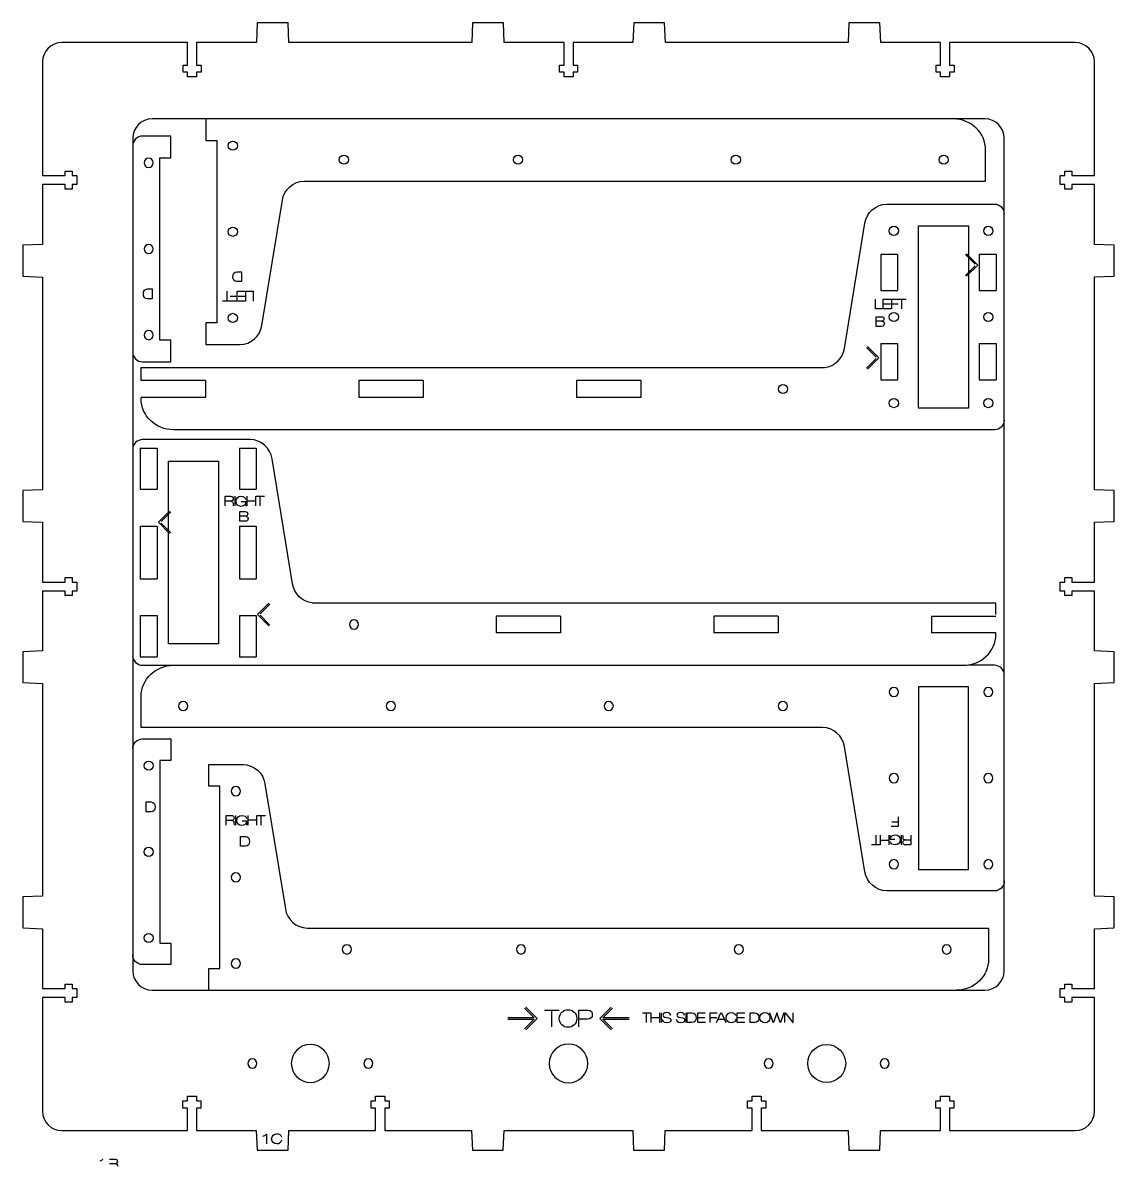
# Model space of a CAD drawing. Header units: millimetres. Extents: x -1145 to -73, y -501 to -113.
# Drawn here: x -1145 to -806.5, y -489.2 to -134.6 of the extents above; entities that cross this region are included whole.
import ezdxf

# ---------------------------------------------------------------- set-up
doc = ezdxf.new("R2010")
doc.units = ezdxf.units.MM
doc.layers.add('CUTS', color=1, linetype='Continuous', true_color=0xff0000)
doc.layers.add('TEXT', color=5, linetype='Continuous', true_color=0x0000ff)

msp = doc.modelspace()

# ---------------------------------------------------------------- linework, layer by layer
at = {"layer": 'CUTS', "color": 1, "lineweight": 25, "true_color": 0xff0000}
for p, q in [((-878.9, -206.31), (-873.7, -206.31)), ((-878.9, -206.31), (-878.9, -217.53)), ((-873.7, -206.31), (-873.7, -217.53)), ((-848.35, -206.31), (-843.15, -206.31)), ((-848.35, -206.31), (-848.35, -217.53)), ((-843.15, -206.31), (-843.15, -217.53)), ((-878.9, -217.53), (-873.7, -217.53)), ((-848.35, -217.53), (-843.15, -217.53)), ((-878.9, -234.03), (-873.7, -234.03)), ((-878.9, -234.03), (-878.9, -245.26)), ((-873.7, -234.03), (-873.7, -245.26)), ((-848.35, -234.03), (-843.15, -234.03)), ((-848.35, -234.03), (-848.35, -245.26)), ((-843.15, -234.03), (-843.15, -245.26)), ((-1108.32, -241.51), (-896.32, -241.46)), ((-1108.32, -245.54), (-1108.32, -241.51)), ((-1088.36, -245.54), (-1108.32, -245.54)), ((-1088.36, -245.54), (-1088.36, -250.74)), ((-1040.82, -245.54), (-1040.82, -250.74)), ((-1020.82, -245.54), (-1040.82, -245.54)), ((-1020.82, -245.54), (-1020.82, -250.74)), ((-973.31, -245.54), (-973.31, -250.74)), ((-953.31, -245.54), (-973.31, -245.54)), ((-953.31, -245.54), (-953.31, -250.74)), ((-878.9, -245.26), (-873.7, -245.26)), ((-848.35, -245.26), (-843.15, -245.26)), ((-1108.36, -251.14), (-1108.32, -250.74)), ((-1088.36, -250.74), (-1108.32, -250.74)), ((-1020.82, -250.74), (-1040.82, -250.74)), ((-953.31, -250.74), (-973.31, -250.74)), ((-1108.62, -266.46), (-1103.42, -266.46)), ((-1108.62, -266.46), (-1108.62, -279.25)), ((-1103.42, -266.46), (-1103.42, -279.25)), ((-1077.87, -266.46), (-1072.67, -266.46)), ((-1077.87, -266.46), (-1077.87, -279.25)), ((-1072.67, -266.46), (-1072.67, -279.25)), ((-1108.62, -279.25), (-1103.42, -279.25)), ((-1077.87, -279.25), (-1072.67, -279.25)), ((-1108.62, -290.68), (-1103.42, -290.68)), ((-1108.62, -290.68), (-1108.62, -306.98)), ((-1103.42, -290.68), (-1103.42, -306.98)), ((-1077.87, -290.68), (-1072.67, -290.68)), ((-1077.87, -290.68), (-1077.87, -306.98)), ((-1072.67, -290.68), (-1072.67, -306.98)), ((-1108.62, -306.98), (-1103.42, -306.98)), ((-1077.87, -306.98), (-1072.67, -306.98)), ((-843.25, -314.55), (-1055.25, -314.55)), ((-843.23, -318.09), (-843.25, -314.55)), ((-1108.62, -318.4), (-1103.42, -318.4)), ((-1108.62, -318.4), (-1108.62, -331.2)), ((-1103.42, -318.4), (-1103.42, -331.2)), ((-1077.87, -318.4), (-1072.67, -318.4)), ((-1077.87, -318.4), (-1077.87, -331.2)), ((-1072.67, -318.4), (-1072.67, -331.2)), ((-998.26, -318.59), (-998.26, -323.79)), ((-978.26, -318.59), (-998.26, -318.59)), ((-978.26, -318.59), (-978.26, -323.79)), ((-930.75, -318.59), (-930.75, -323.79)), ((-910.75, -318.59), (-930.75, -318.59)), ((-910.75, -318.59), (-910.75, -323.79)), ((-863.21, -318.59), (-863.21, -323.79)), ((-863.21, -318.59), (-843.23, -318.59)), ((-978.26, -323.79), (-998.26, -323.79)), ((-910.75, -323.79), (-930.75, -323.79)), ((-843.23, -323.79), (-863.21, -323.79)), ((-843.21, -324.29), (-843.21, -323.79)), ((-1108.62, -331.2), (-1103.42, -331.2)), ((-1077.87, -331.2), (-1072.67, -331.2))]:
    msp.add_line(p, q, dxfattribs=at)
for points in [[(-818.62, -140.65), (-837.86, -140.65), (-857.58, -140.65), (-857.58, -147.67), (-856.18, -147.67), (-856.18, -149.87), (-857.58, -149.87), (-857.58, -151.31), (-860.38, -151.31), (-860.38, -149.87), (-861.78, -149.87), (-861.78, -147.67), (-860.38, -147.67), (-860.38, -140.65), (-878.93, -140.65), (-879.18, -134.56), (-888.78, -134.56), (-889.03, -140.65), (-945.71, -140.65), (-945.96, -134.56), (-955.56, -134.56), (-955.81, -140.65), (-974.36, -140.65), (-974.36, -147.67), (-972.96, -147.67), (-972.96, -149.87), (-974.36, -149.87), (-974.36, -151.31), (-977.16, -151.31), (-977.16, -149.87), (-978.56, -149.87), (-978.56, -147.67), (-977.16, -147.67), (-977.16, -140.65), (-995.71, -140.65), (-995.96, -134.56), (-1005.56, -134.56), (-1005.81, -140.65), (-1062.5, -140.65), (-1062.75, -134.56), (-1072.35, -134.56), (-1072.6, -140.65), (-1091.15, -140.65), (-1091.15, -147.67), (-1089.75, -147.67), (-1089.75, -149.87), (-1091.15, -149.87), (-1091.15, -151.31), (-1093.95, -151.31), (-1093.95, -149.87), (-1095.35, -149.87), (-1095.35, -147.67), (-1093.95, -147.67), (-1093.95, -140.65), (-1110, -140.65), (-1132.95, -140.66)], [(-1138.95, -146.66), (-1138.95, -165.9), (-1138.95, -181.95), (-1131.93, -181.95), (-1131.93, -180.55), (-1129.73, -180.55), (-1129.73, -181.95), (-1128.29, -181.95), (-1128.29, -184.75), (-1129.73, -184.75), (-1129.73, -186.15), (-1131.93, -186.15), (-1131.93, -184.75), (-1138.95, -184.75), (-1138.95, -203.3), (-1145.04, -203.55), (-1145.04, -213.15), (-1138.95, -213.4), (-1138.95, -279.37), (-1145.04, -279.62), (-1145.04, -289.22), (-1138.95, -289.47), (-1138.95, -308.02), (-1131.93, -308.02), (-1131.93, -306.62), (-1129.73, -306.62), (-1129.73, -308.02), (-1128.29, -308.02), (-1128.29, -310.82), (-1129.73, -310.82), (-1129.73, -312.22), (-1131.93, -312.22), (-1131.93, -310.82), (-1138.95, -310.82), (-1138.95, -329.37), (-1145.04, -329.62), (-1145.04, -339.22), (-1138.95, -339.47), (-1138.95, -405.45), (-1145.04, -405.7), (-1145.04, -415.3), (-1138.95, -415.55), (-1138.95, -434.1), (-1131.93, -434.1), (-1131.93, -432.7), (-1129.73, -432.7), (-1129.73, -434.1), (-1128.29, -434.1), (-1128.29, -436.9), (-1129.73, -436.9), (-1129.73, -438.3), (-1131.93, -438.3), (-1131.93, -436.9), (-1138.95, -436.9), (-1138.95, -456.11), (-1138.94, -472.19)], [(-806.53, -213.15), (-806.53, -203.54), (-812.62, -203.29), (-812.62, -184.75), (-819.63, -184.75), (-819.63, -186.15), (-821.83, -186.15), (-821.83, -184.75), (-823.28, -184.75), (-823.28, -181.95), (-821.83, -181.95), (-821.83, -180.55), (-819.63, -180.55), (-819.63, -181.95), (-812.62, -181.95), (-812.62, -146.65)], [(-846.62, -164.36), (-1104.95, -164.36)], [(-1088.3, -164.36), (-1088.3, -171.06), (-1084.9, -171.06), (-1084.9, -227.66), (-1088.3, -227.66), (-1088.3, -234.36), (-1077.68, -234.36)], [(-1107.94, -239.69), (-1099.12, -239.69), (-1099.12, -232.99), (-1102.52, -232.99), (-1102.52, -176.39), (-1099.12, -176.39), (-1099.12, -169.69), (-1107.94, -169.69)], [(-1110.95, -170.36), (-1110.95, -428.61)], [(-840.62, -428.61), (-840.62, -170.36), (-840.62, -170.36)], [(-1057.78, -183.64), (-846.39, -183.64), (-846.39, -174)], [(-1070.91, -228.41), (-1064.55, -189.59)], [(-877.07, -190.78), (-847.57, -190.78), (-843.63, -190.78)], [(-890.2, -235.55), (-883.85, -196.73)], [(-851.73, -197.48), (-851.73, -254.08), (-867.18, -254.08), (-867.18, -197.48), (-851.73, -197.48), (-851.73, -197.48)], [(-812.62, -472.19), (-812.62, -452.95), (-812.62, -436.9), (-819.63, -436.9), (-819.63, -438.3), (-821.83, -438.3), (-821.83, -436.9), (-823.28, -436.9), (-823.28, -434.1), (-821.83, -434.1), (-821.83, -432.7), (-819.63, -432.7), (-819.63, -434.1), (-812.62, -434.1), (-812.62, -415.55), (-806.53, -415.3), (-806.53, -405.7), (-812.62, -405.45), (-812.62, -339.47), (-806.53, -339.22), (-806.53, -329.62), (-812.62, -329.37), (-812.62, -310.82), (-819.63, -310.82), (-819.63, -312.22), (-821.83, -312.22), (-821.83, -310.82), (-823.28, -310.82), (-823.28, -308.02), (-821.83, -308.02), (-821.83, -306.62), (-819.63, -306.62), (-819.63, -308.02), (-812.62, -308.02), (-812.62, -289.47), (-806.53, -289.22), (-806.53, -279.62), (-812.62, -279.37), (-812.62, -213.39), (-806.53, -213.15), (-806.53, -213.15)], [(-843.63, -260.78), (-1095.18, -260.78), (-1098.36, -260.78)], [(-1074.5, -263.83), (-1104, -263.83), (-1107.94, -263.83)], [(-1084.39, -270.53), (-1084.39, -327.13), (-1099.84, -327.13), (-1099.84, -270.53), (-1084.39, -270.53), (-1084.39, -270.53)], [(-1061.37, -308.6), (-1067.72, -269.78)], [(-1107.94, -333.83), (-856.39, -333.83), (-853.21, -333.83)], [(-843.62, -333.83), (-851.73, -333.83)], [(-896.96, -353.11), (-1108.35, -353.11), (-1108.35, -343.47)], [(-867.17, -340.53), (-867.17, -397.13), (-851.72, -397.13), (-851.72, -340.53), (-867.17, -340.53), (-867.17, -340.53)], [(-1107.94, -356.69), (-1099.12, -356.69), (-1099.12, -363.39), (-1102.52, -363.39), (-1102.52, -419.99), (-1099.12, -419.99), (-1099.12, -426.69), (-1107.94, -426.69)], [(-883.83, -397.88), (-890.19, -359.06)], [(-1087.37, -434.61), (-1087.37, -427.91), (-1083.97, -427.91), (-1083.97, -371.31), (-1087.37, -371.31), (-1087.37, -364.61), (-1076.75, -364.61)], [(-1069.98, -370.56), (-1063.62, -409.38)], [(-843.62, -403.83), (-877.06, -403.83)], [(-1056.85, -415.33), (-845.47, -415.33), (-845.47, -424.97)], [(-1104.95, -434.61), (-846.62, -434.61)], [(-1132.94, -478.19), (-1113.7, -478.19), (-1093.99, -478.19), (-1093.99, -471.17), (-1095.39, -471.17), (-1095.39, -468.97), (-1093.99, -468.97), (-1093.99, -467.53), (-1091.19, -467.53), (-1091.19, -468.97), (-1089.79, -468.97), (-1089.79, -471.17), (-1091.19, -471.17), (-1091.19, -478.19), (-1072.64, -478.19), (-1072.39, -484.28), (-1062.79, -484.28), (-1062.54, -478.19), (-1035.6, -478.19), (-1035.6, -471.17), (-1037, -471.17), (-1037, -468.97), (-1035.6, -468.97), (-1035.6, -467.53), (-1032.8, -467.53), (-1032.8, -468.97), (-1031.4, -468.97), (-1031.4, -471.17), (-1032.8, -471.17), (-1032.8, -478.19), (-1005.86, -478.19), (-1005.61, -484.28), (-996.01, -484.28), (-995.76, -478.19), (-955.86, -478.19), (-955.6, -484.28), (-946.01, -484.28), (-945.76, -478.19), (-918.81, -478.19), (-918.81, -471.17), (-920.21, -471.17), (-920.21, -468.97), (-918.81, -468.97), (-918.81, -467.53), (-916.01, -467.53), (-916.01, -468.97), (-914.61, -468.97), (-914.61, -471.17), (-916.01, -471.17), (-916.01, -478.19), (-889.07, -478.19), (-888.82, -484.28), (-879.22, -484.28), (-878.97, -478.19), (-860.42, -478.19), (-860.42, -471.17), (-861.81, -471.17), (-861.81, -468.97), (-860.42, -468.97), (-860.42, -467.53), (-857.61, -467.53), (-857.61, -468.97), (-856.21, -468.97), (-856.21, -471.17), (-857.61, -471.17), (-857.61, -478.19), (-818.62, -478.19)]]:
    msp.add_lwpolyline(points, dxfattribs=at)
for points in [[(-1132.95, -140.66), (-1136.25, -140.66), (-1138.95, -143.36), (-1138.95, -146.66)], [(-812.62, -146.65), (-812.62, -143.35), (-815.32, -140.65), (-818.62, -140.65)], [(-1104.95, -164.36), (-1108.25, -164.36), (-1110.95, -167.06), (-1110.95, -170.36)], [(-846.39, -174), (-846.39, -168.7), (-850.89, -164.36), (-856.39, -164.36)], [(-840.62, -170.36), (-840.62, -167.06), (-843.32, -164.36), (-846.62, -164.36)], [(-1107.94, -169.69), (-1109.59, -169.69), (-1110.94, -171.04), (-1110.94, -172.69)], [(-1081.32, -172.64), (-1081.32, -171.85), (-1080.68, -171.21), (-1079.89, -171.21)], [(-1079.89, -174.06), (-1080.68, -174.06), (-1081.32, -173.42), (-1081.32, -172.64)], [(-1079.89, -171.21), (-1079.11, -171.21), (-1078.47, -171.85), (-1078.47, -172.64)], [(-1078.47, -172.64), (-1078.47, -173.42), (-1079.11, -174.06), (-1079.89, -174.06)], [(-1106.02, -176.54), (-1106.81, -176.54), (-1107.45, -177.18), (-1107.45, -177.96)], [(-1104.6, -177.96), (-1104.6, -177.18), (-1105.24, -176.54), (-1106.02, -176.54)], [(-1046.88, -177), (-1046.88, -176.21), (-1046.24, -175.57), (-1045.45, -175.57)], [(-1045.45, -178.42), (-1046.24, -178.42), (-1046.88, -177.79), (-1046.88, -177)], [(-1045.45, -175.57), (-1044.67, -175.57), (-1044.03, -176.21), (-1044.03, -177)], [(-1044.03, -177), (-1044.03, -177.79), (-1044.67, -178.42), (-1045.45, -178.42)], [(-992.87, -177), (-992.87, -176.21), (-992.23, -175.57), (-991.44, -175.57)], [(-991.44, -178.42), (-992.23, -178.42), (-992.87, -177.79), (-992.87, -177)], [(-991.44, -175.57), (-990.66, -175.57), (-990.02, -176.21), (-990.02, -177)], [(-990.02, -177), (-990.02, -177.79), (-990.66, -178.42), (-991.44, -178.42)], [(-925.31, -177), (-925.31, -176.21), (-924.68, -175.57), (-923.89, -175.57)], [(-923.89, -178.42), (-924.68, -178.42), (-925.31, -177.79), (-925.31, -177)], [(-923.89, -175.57), (-923.1, -175.57), (-922.46, -176.21), (-922.46, -177)], [(-922.46, -177), (-922.46, -177.79), (-923.1, -178.42), (-923.89, -178.42)], [(-860.84, -177), (-860.84, -176.21), (-860.21, -175.57), (-859.42, -175.57)], [(-859.42, -178.42), (-860.21, -178.42), (-860.84, -177.79), (-860.84, -177)], [(-859.42, -175.57), (-858.63, -175.57), (-857.99, -176.21), (-857.99, -177)], [(-857.99, -177), (-857.99, -177.79), (-858.63, -178.42), (-859.42, -178.42)], [(-1107.45, -177.96), (-1107.45, -178.75), (-1106.81, -179.39), (-1106.02, -179.39)], [(-1106.02, -179.39), (-1105.24, -179.39), (-1104.6, -178.75), (-1104.6, -177.96)], [(-1064.55, -189.59), (-1064.12, -186.32), (-1061.08, -183.64), (-1057.78, -183.64)], [(-883.85, -196.73), (-883.42, -193.46), (-880.37, -190.78), (-877.07, -190.78)], [(-843.63, -190.78), (-841.98, -190.78), (-840.63, -192.13), (-840.63, -193.78)], [(-1081.32, -199.36), (-1081.32, -198.57), (-1080.68, -197.94), (-1079.89, -197.94)], [(-1079.89, -197.94), (-1079.11, -197.94), (-1078.47, -198.57), (-1078.47, -199.36)], [(-876.29, -199.06), (-876.29, -198.27), (-875.65, -197.63), (-874.86, -197.63)], [(-874.86, -197.63), (-874.07, -197.63), (-873.44, -198.27), (-873.44, -199.06)], [(-846.97, -199.06), (-846.97, -198.27), (-846.33, -197.63), (-845.55, -197.63)], [(-845.55, -197.63), (-844.76, -197.63), (-844.12, -198.27), (-844.12, -199.06)], [(-1079.89, -200.78), (-1080.68, -200.78), (-1081.32, -200.15), (-1081.32, -199.36)], [(-1078.47, -199.36), (-1078.47, -200.15), (-1079.11, -200.78), (-1079.89, -200.78)], [(-874.86, -200.48), (-875.65, -200.48), (-876.29, -199.85), (-876.29, -199.06)], [(-873.44, -199.06), (-873.44, -199.85), (-874.07, -200.48), (-874.86, -200.48)], [(-845.55, -200.48), (-846.33, -200.48), (-846.97, -199.85), (-846.97, -199.06)], [(-844.12, -199.06), (-844.12, -199.85), (-844.76, -200.48), (-845.55, -200.48)], [(-1106.02, -203.26), (-1106.81, -203.26), (-1107.45, -203.9), (-1107.45, -204.69)], [(-1107.45, -204.69), (-1107.45, -205.48), (-1106.81, -206.11), (-1106.02, -206.11)], [(-1104.6, -204.69), (-1104.6, -203.9), (-1105.24, -203.26), (-1106.02, -203.26)], [(-1106.02, -206.11), (-1105.24, -206.11), (-1104.6, -205.48), (-1104.6, -204.69)], [(-1081.32, -226.09), (-1081.32, -225.3), (-1080.68, -224.66), (-1079.89, -224.66)], [(-1079.89, -227.51), (-1080.68, -227.51), (-1081.32, -226.87), (-1081.32, -226.09)], [(-1079.89, -224.66), (-1079.11, -224.66), (-1078.47, -225.3), (-1078.47, -226.09)], [(-1078.47, -226.09), (-1078.47, -226.87), (-1079.11, -227.51), (-1079.89, -227.51)], [(-876.29, -225.78), (-876.29, -225), (-875.65, -224.36), (-874.86, -224.36)], [(-874.86, -227.21), (-875.65, -227.21), (-876.29, -226.57), (-876.29, -225.78)], [(-874.86, -224.36), (-874.07, -224.36), (-873.44, -225), (-873.44, -225.78)], [(-873.44, -225.78), (-873.44, -226.57), (-874.07, -227.21), (-874.86, -227.21)], [(-846.97, -225.78), (-846.97, -225), (-846.33, -224.36), (-845.55, -224.36)], [(-845.55, -227.21), (-846.33, -227.21), (-846.97, -226.57), (-846.97, -225.78)], [(-845.55, -224.36), (-844.76, -224.36), (-844.12, -225), (-844.12, -225.78)], [(-844.12, -225.78), (-844.12, -226.57), (-844.76, -227.21), (-845.55, -227.21)], [(-1106.02, -229.99), (-1106.81, -229.99), (-1107.45, -230.63), (-1107.45, -231.41)], [(-1104.6, -231.41), (-1104.6, -230.63), (-1105.24, -229.99), (-1106.02, -229.99)], [(-1077.68, -234.36), (-1074.38, -234.36), (-1071.33, -231.68), (-1070.91, -228.41)], [(-1107.45, -231.41), (-1107.45, -232.2), (-1106.81, -232.84), (-1106.02, -232.84)], [(-1106.02, -232.84), (-1105.24, -232.84), (-1104.6, -232.2), (-1104.6, -231.41)], [(-1110.94, -236.69), (-1110.94, -238.34), (-1109.59, -239.69), (-1107.94, -239.69)], [(-896.32, -241.46), (-893.28, -241.14), (-890.6, -238.61), (-890.2, -235.55)], [(-910.69, -248.14), (-910.69, -247.36), (-910.05, -246.72), (-909.26, -246.72)], [(-909.26, -249.57), (-910.05, -249.57), (-910.69, -248.93), (-910.69, -248.14)], [(-909.26, -246.72), (-908.47, -246.72), (-907.84, -247.36), (-907.84, -248.14)], [(-907.84, -248.14), (-907.84, -248.93), (-908.47, -249.57), (-909.26, -249.57)], [(-1098.36, -260.78), (-1103.86, -260.78), (-1108.36, -256.44), (-1108.36, -251.14)], [(-876.29, -252.51), (-876.29, -251.72), (-875.65, -251.08), (-874.86, -251.08)], [(-874.86, -251.08), (-874.07, -251.08), (-873.44, -251.72), (-873.44, -252.51)], [(-846.97, -252.51), (-846.97, -251.72), (-846.33, -251.08), (-845.55, -251.08)], [(-845.55, -251.08), (-844.76, -251.08), (-844.12, -251.72), (-844.12, -252.51)], [(-874.86, -253.93), (-875.65, -253.93), (-876.29, -253.3), (-876.29, -252.51)], [(-873.44, -252.51), (-873.44, -253.3), (-874.07, -253.93), (-874.86, -253.93)], [(-845.55, -253.93), (-846.33, -253.93), (-846.97, -253.29), (-846.97, -252.51)], [(-844.12, -252.51), (-844.12, -253.29), (-844.76, -253.93), (-845.55, -253.93)], [(-840.63, -257.78), (-840.63, -259.43), (-841.98, -260.78), (-843.63, -260.78)], [(-1107.94, -263.83), (-1109.59, -263.83), (-1110.94, -265.18), (-1110.94, -266.83)], [(-1067.72, -269.78), (-1068.15, -266.51), (-1071.2, -263.83), (-1074.5, -263.83)], [(-1055.25, -314.51), (-1058.29, -314.18), (-1060.97, -311.65), (-1061.37, -308.6)], [(-1042.31, -319.77), (-1043.1, -319.77), (-1043.74, -320.4), (-1043.74, -321.19)], [(-1043.74, -321.19), (-1043.74, -321.98), (-1043.1, -322.62), (-1042.31, -322.62)], [(-1040.89, -321.19), (-1040.89, -320.4), (-1041.52, -319.77), (-1042.31, -319.77)], [(-1042.31, -322.62), (-1041.52, -322.62), (-1040.89, -321.98), (-1040.89, -321.19)], [(-853.21, -333.83), (-847.75, -333.83), (-843.27, -329.55), (-843.21, -324.29)], [(-1110.94, -330.83), (-1110.94, -332.48), (-1109.59, -333.83), (-1107.94, -333.83)], [(-1108.35, -343.47), (-1108.35, -338.17), (-1103.85, -333.83), (-1098.35, -333.83)], [(-840.62, -336.83), (-840.62, -335.18), (-841.97, -333.83), (-843.62, -333.83)], [(-874.85, -340.68), (-875.64, -340.68), (-876.27, -341.32), (-876.27, -342.11)], [(-876.27, -342.11), (-876.27, -342.89), (-875.64, -343.53), (-874.85, -343.53)], [(-873.42, -342.11), (-873.42, -341.32), (-874.06, -340.68), (-874.85, -340.68)], [(-874.85, -343.53), (-874.06, -343.53), (-873.42, -342.89), (-873.42, -342.11)], [(-845.53, -340.68), (-846.32, -340.68), (-846.96, -341.32), (-846.96, -342.11)], [(-846.96, -342.11), (-846.96, -342.89), (-846.32, -343.53), (-845.53, -343.53)], [(-844.11, -342.11), (-844.11, -341.32), (-844.75, -340.68), (-845.53, -340.68)], [(-845.53, -343.53), (-844.75, -343.53), (-844.11, -342.89), (-844.11, -342.11)], [(-1095.32, -345.05), (-1096.11, -345.05), (-1096.75, -345.68), (-1096.75, -346.47)], [(-1096.75, -346.47), (-1096.75, -347.26), (-1096.11, -347.89), (-1095.32, -347.89)], [(-1093.9, -346.47), (-1093.9, -345.68), (-1094.54, -345.05), (-1095.32, -345.05)], [(-1095.32, -347.89), (-1094.54, -347.89), (-1093.9, -347.26), (-1093.9, -346.47)], [(-1030.87, -345.05), (-1031.66, -345.05), (-1032.3, -345.68), (-1032.3, -346.47)], [(-1032.3, -346.47), (-1032.3, -347.26), (-1031.66, -347.89), (-1030.87, -347.89)], [(-1029.45, -346.47), (-1029.45, -345.68), (-1030.09, -345.05), (-1030.87, -345.05)], [(-1030.87, -347.89), (-1030.09, -347.89), (-1029.45, -347.26), (-1029.45, -346.47)], [(-963.3, -345.05), (-964.08, -345.05), (-964.72, -345.68), (-964.72, -346.47)], [(-964.72, -346.47), (-964.72, -347.26), (-964.08, -347.89), (-963.3, -347.89)], [(-961.87, -346.47), (-961.87, -345.68), (-962.51, -345.05), (-963.3, -345.05)], [(-963.3, -347.89), (-962.51, -347.89), (-961.87, -347.26), (-961.87, -346.47)], [(-909.29, -345.05), (-910.07, -345.05), (-910.71, -345.68), (-910.71, -346.47)], [(-910.71, -346.47), (-910.71, -347.26), (-910.07, -347.89), (-909.29, -347.89)], [(-907.86, -346.47), (-907.86, -345.68), (-908.5, -345.05), (-909.29, -345.05)], [(-909.29, -347.89), (-908.5, -347.89), (-907.86, -347.26), (-907.86, -346.47)], [(-890.19, -359.06), (-890.62, -355.79), (-893.66, -353.11), (-896.96, -353.11)], [(-1110.94, -359.69), (-1110.94, -358.04), (-1109.59, -356.69), (-1107.94, -356.69)], [(-1107.45, -364.96), (-1107.45, -364.18), (-1106.81, -363.54), (-1106.02, -363.54)], [(-1106.02, -366.39), (-1106.81, -366.39), (-1107.45, -365.75), (-1107.45, -364.96)], [(-1106.02, -363.54), (-1105.24, -363.54), (-1104.6, -364.18), (-1104.6, -364.96)], [(-1104.6, -364.96), (-1104.6, -365.75), (-1105.24, -366.39), (-1106.02, -366.39)], [(-1076.75, -364.61), (-1073.45, -364.61), (-1070.4, -367.29), (-1069.98, -370.56)], [(-874.85, -367.41), (-875.64, -367.41), (-876.27, -368.04), (-876.27, -368.83)], [(-873.42, -368.83), (-873.42, -368.04), (-874.06, -367.41), (-874.85, -367.41)], [(-845.53, -367.41), (-846.32, -367.41), (-846.96, -368.04), (-846.96, -368.83)], [(-844.11, -368.83), (-844.11, -368.04), (-844.75, -367.41), (-845.53, -367.41)], [(-1078.96, -371.46), (-1079.75, -371.46), (-1080.39, -372.1), (-1080.39, -372.89)], [(-1077.54, -372.89), (-1077.54, -372.1), (-1078.18, -371.46), (-1078.96, -371.46)], [(-876.27, -368.83), (-876.27, -369.62), (-875.64, -370.26), (-874.85, -370.26)], [(-874.85, -370.26), (-874.06, -370.26), (-873.42, -369.62), (-873.42, -368.83)], [(-846.96, -368.83), (-846.96, -369.62), (-846.32, -370.26), (-845.53, -370.26)], [(-845.53, -370.26), (-844.75, -370.26), (-844.11, -369.62), (-844.11, -368.83)], [(-1080.39, -372.89), (-1080.39, -373.67), (-1079.75, -374.31), (-1078.96, -374.31)], [(-1078.96, -374.31), (-1078.18, -374.31), (-1077.54, -373.67), (-1077.54, -372.89)], [(-1107.45, -391.69), (-1107.45, -390.9), (-1106.81, -390.26), (-1106.02, -390.26)], [(-1106.02, -393.11), (-1106.81, -393.11), (-1107.45, -392.47), (-1107.45, -391.69)], [(-1106.02, -390.26), (-1105.24, -390.26), (-1104.6, -390.9), (-1104.6, -391.69)], [(-1104.6, -391.69), (-1104.6, -392.47), (-1105.24, -393.11), (-1106.02, -393.11)], [(-874.85, -394.13), (-875.64, -394.13), (-876.27, -394.77), (-876.27, -395.56)], [(-876.27, -395.56), (-876.27, -396.34), (-875.64, -396.98), (-874.85, -396.98)], [(-873.42, -395.56), (-873.42, -394.77), (-874.06, -394.13), (-874.85, -394.13)], [(-874.85, -396.98), (-874.06, -396.98), (-873.42, -396.34), (-873.42, -395.56)], [(-845.53, -394.13), (-846.32, -394.13), (-846.96, -394.77), (-846.96, -395.56)], [(-846.96, -395.56), (-846.96, -396.34), (-846.32, -396.98), (-845.53, -396.98)], [(-844.11, -395.56), (-844.11, -394.77), (-844.75, -394.13), (-845.53, -394.13)], [(-845.53, -396.98), (-844.75, -396.98), (-844.11, -396.34), (-844.11, -395.56)], [(-1078.96, -398.19), (-1079.75, -398.19), (-1080.39, -398.83), (-1080.39, -399.61)], [(-1080.39, -399.61), (-1080.39, -400.4), (-1079.75, -401.04), (-1078.96, -401.04)], [(-1077.54, -399.61), (-1077.54, -398.83), (-1078.18, -398.19), (-1078.96, -398.19)], [(-1078.96, -401.04), (-1078.18, -401.04), (-1077.54, -400.4), (-1077.54, -399.61)], [(-877.06, -403.83), (-880.36, -403.83), (-883.41, -401.15), (-883.83, -397.88)], [(-840.62, -400.83), (-840.62, -402.48), (-841.97, -403.83), (-843.62, -403.83)], [(-1063.62, -409.38), (-1063.2, -412.65), (-1060.15, -415.33), (-1056.85, -415.33)], [(-1107.45, -418.41), (-1107.45, -417.63), (-1106.81, -416.99), (-1106.02, -416.99)], [(-1106.02, -419.84), (-1106.81, -419.84), (-1107.45, -419.2), (-1107.45, -418.41)], [(-1106.02, -416.99), (-1105.24, -416.99), (-1104.6, -417.63), (-1104.6, -418.41)], [(-1104.6, -418.41), (-1104.6, -419.2), (-1105.24, -419.84), (-1106.02, -419.84)], [(-1044.52, -420.55), (-1045.31, -420.55), (-1045.95, -421.19), (-1045.95, -421.97)], [(-1045.95, -421.97), (-1045.95, -422.76), (-1045.31, -423.4), (-1044.52, -423.4)], [(-1043.1, -421.97), (-1043.1, -421.19), (-1043.74, -420.55), (-1044.52, -420.55)], [(-1044.52, -423.4), (-1043.74, -423.4), (-1043.1, -422.76), (-1043.1, -421.97)], [(-990.52, -420.55), (-991.3, -420.55), (-991.94, -421.19), (-991.94, -421.97)], [(-991.94, -421.97), (-991.94, -422.76), (-991.3, -423.4), (-990.52, -423.4)], [(-989.09, -421.97), (-989.09, -421.19), (-989.73, -420.55), (-990.52, -420.55)], [(-990.52, -423.4), (-989.73, -423.4), (-989.09, -422.76), (-989.09, -421.97)], [(-922.96, -420.55), (-923.75, -420.55), (-924.39, -421.19), (-924.39, -421.97)], [(-924.39, -421.97), (-924.39, -422.76), (-923.75, -423.4), (-922.96, -423.4)], [(-921.54, -421.97), (-921.54, -421.19), (-922.17, -420.55), (-922.96, -420.55)], [(-922.96, -423.4), (-922.17, -423.4), (-921.54, -422.76), (-921.54, -421.97)], [(-858.49, -420.55), (-859.28, -420.55), (-859.91, -421.19), (-859.91, -421.97)], [(-859.91, -421.97), (-859.91, -422.76), (-859.28, -423.4), (-858.49, -423.4)], [(-857.06, -421.97), (-857.06, -421.19), (-857.7, -420.55), (-858.49, -420.55)], [(-858.49, -423.4), (-857.7, -423.4), (-857.06, -422.76), (-857.06, -421.97)], [(-1107.94, -426.69), (-1109.59, -426.69), (-1110.94, -425.34), (-1110.94, -423.69)], [(-1078.96, -424.91), (-1079.75, -424.91), (-1080.39, -425.55), (-1080.39, -426.34)], [(-1077.54, -426.34), (-1077.54, -425.55), (-1078.18, -424.91), (-1078.96, -424.91)], [(-845.47, -424.97), (-845.47, -430.27), (-849.97, -434.61), (-855.47, -434.61)], [(-1110.95, -428.61), (-1110.95, -431.91), (-1108.25, -434.61), (-1104.95, -434.61)], [(-1080.39, -426.34), (-1080.39, -427.12), (-1079.75, -427.76), (-1078.96, -427.76)], [(-1078.96, -427.76), (-1078.18, -427.76), (-1077.54, -427.12), (-1077.54, -426.34)], [(-846.62, -434.61), (-843.32, -434.61), (-840.62, -431.91), (-840.62, -428.61)], [(-1055.87, -451.45), (-1059.13, -451.45), (-1061.77, -454.09), (-1061.77, -457.35)], [(-1049.97, -457.35), (-1049.97, -454.09), (-1052.61, -451.45), (-1055.87, -451.45)], [(-975.78, -451.35), (-979.1, -451.35), (-981.78, -454.04), (-981.78, -457.35)], [(-969.78, -457.35), (-969.78, -454.04), (-972.47, -451.35), (-975.78, -451.35)], [(-901.59, -457.35), (-901.59, -454.09), (-898.95, -451.45), (-895.69, -451.45)], [(-895.69, -451.45), (-892.44, -451.45), (-889.79, -454.09), (-889.79, -457.35)], [(-1073.87, -455.93), (-1074.66, -455.93), (-1075.29, -456.56), (-1075.29, -457.35)], [(-1075.29, -457.35), (-1075.29, -458.14), (-1074.66, -458.78), (-1073.87, -458.78)], [(-1072.44, -457.35), (-1072.44, -456.56), (-1073.08, -455.93), (-1073.87, -455.93)], [(-1073.87, -458.78), (-1073.08, -458.78), (-1072.44, -458.14), (-1072.44, -457.35)], [(-1061.77, -457.35), (-1061.77, -460.61), (-1059.13, -463.25), (-1055.87, -463.25)], [(-1055.87, -463.25), (-1052.61, -463.25), (-1049.97, -460.61), (-1049.97, -457.35)], [(-1037.87, -455.93), (-1038.66, -455.93), (-1039.29, -456.56), (-1039.29, -457.35)], [(-1039.29, -457.35), (-1039.29, -458.14), (-1038.66, -458.78), (-1037.87, -458.78)], [(-1036.44, -457.35), (-1036.44, -456.56), (-1037.08, -455.93), (-1037.87, -455.93)], [(-1037.87, -458.78), (-1037.08, -458.78), (-1036.44, -458.14), (-1036.44, -457.35)], [(-981.78, -457.35), (-981.78, -460.67), (-979.1, -463.35), (-975.78, -463.35)], [(-975.78, -463.35), (-972.47, -463.35), (-969.78, -460.67), (-969.78, -457.35)], [(-913.69, -455.93), (-914.48, -455.93), (-915.12, -456.56), (-915.12, -457.35)], [(-915.12, -457.35), (-915.12, -458.14), (-914.48, -458.78), (-913.69, -458.78)], [(-912.27, -457.35), (-912.27, -456.56), (-912.91, -455.93), (-913.69, -455.93)], [(-913.69, -458.78), (-912.91, -458.78), (-912.27, -458.14), (-912.27, -457.35)], [(-895.69, -463.25), (-898.95, -463.25), (-901.59, -460.61), (-901.59, -457.35)], [(-889.79, -457.35), (-889.79, -460.61), (-892.44, -463.25), (-895.69, -463.25)], [(-877.69, -455.93), (-878.48, -455.93), (-879.12, -456.56), (-879.12, -457.35)], [(-879.12, -457.35), (-879.12, -458.14), (-878.48, -458.78), (-877.69, -458.78)], [(-876.27, -457.35), (-876.27, -456.56), (-876.91, -455.93), (-877.69, -455.93)], [(-877.69, -458.78), (-876.91, -458.78), (-876.27, -458.14), (-876.27, -457.35)], [(-1138.94, -472.19), (-1138.94, -475.49), (-1136.24, -478.19), (-1132.94, -478.19)], [(-818.62, -478.19), (-815.32, -478.19), (-812.62, -475.49), (-812.62, -472.19)]]:
    msp.add_open_spline(points, degree=3, dxfattribs=at)
at = {"layer": 'TEXT', "color": 5, "lineweight": 25, "true_color": 0x0000ff}
for points in [[(-849.67, -209.45), (-852.67, -206.45)], [(-852.29, -213.18), (-848.81, -209.7), (-852.29, -206.22)], [(-1078.65, -211.78), (-1077.18, -211.78), (-1077.18, -214.8), (-1077.18, -214.8)], [(-852.66, -212.94), (-849.67, -209.95)], [(-1077.18, -214.8), (-1078.65, -214.8)], [(-1106.4, -217.11), (-1104.93, -217.11), (-1104.93, -220.13), (-1104.93, -220.13)], [(-1081.81, -217.82), (-1081.81, -220.87)], [(-1078.68, -217.82), (-1078.68, -220.87), (-1080.82, -220.87)], [(-1078.68, -219.45), (-1080.69, -219.45)], [(-1078.41, -217.82), (-1076.01, -217.82), (-1076.01, -220.87), (-1078.39, -220.87)], [(-1076.01, -219.45), (-1078.29, -219.45)], [(-1075.72, -217.82), (-1073.58, -217.82), (-1073.58, -220.87)], [(-1104.93, -220.13), (-1106.4, -220.13)], [(-1080.48, -220.87), (-1083.11, -220.87)], [(-878.46, -223.31), (-880.6, -223.31), (-880.6, -220.27)], [(-875.77, -223.31), (-878.16, -223.31), (-878.16, -220.27), (-875.79, -220.27)], [(-878.16, -221.68), (-875.89, -221.68)], [(-875.5, -223.31), (-875.5, -220.27), (-873.36, -220.27)], [(-875.5, -221.68), (-873.48, -221.68)], [(-873.69, -220.27), (-871.07, -220.27)], [(-872.37, -223.31), (-872.37, -220.27)], [(-880.35, -225.7), (-878.71, -225.7)], [(-878.82, -228.72), (-880.35, -228.72), (-880.35, -225.7), (-880.35, -225.7)], [(-878.56, -227.14), (-880.35, -227.13)], [(-878.56, -227.13), (-878.56, -227.14)], [(-880.39, -238.22), (-883.39, -235.22)], [(-883.01, -241.94), (-879.53, -238.47), (-883.01, -234.99)], [(-883.38, -241.71), (-880.39, -238.72)], [(-1082.27, -284.39), (-1082.27, -281.41), (-1080.62, -281.41)], [(-1080.51, -282.94), (-1082.27, -282.95)], [(-1080.51, -282.93), (-1080.51, -282.94)], [(-1079.3, -281.41), (-1079.3, -284.39)], [(-1077.28, -283.06), (-1075.87, -283.06), (-1075.87, -284.46)], [(-1075.42, -284.39), (-1075.42, -281.41)], [(-1075.42, -282.8), (-1072.86, -282.8)], [(-1072.86, -281.41), (-1072.86, -284.39)], [(-1072.65, -281.41), (-1070.08, -281.41)], [(-1071.41, -284.39), (-1071.41, -281.43)], [(-1099.5, -286.01), (-1102.97, -289.49), (-1099.5, -292.97)], [(-1099.13, -286.25), (-1102.11, -289.24)], [(-1077.72, -286.15), (-1076.08, -286.15)], [(-1076.19, -289.17), (-1077.72, -289.17), (-1077.72, -286.15), (-1077.72, -286.15)], [(-1102.11, -289.74), (-1099.11, -292.74)], [(-1075.93, -287.58), (-1077.72, -287.58)], [(-1075.93, -287.58), (-1075.93, -287.59)], [(-1068.77, -314.61), (-1072.24, -318.09), (-1068.77, -321.57)], [(-1068.4, -314.85), (-1071.38, -317.84)], [(-1071.38, -318.34), (-1068.38, -321.34)], [(-1106.77, -376.24), (-1105.29, -376.24)], [(-1105.29, -379.27), (-1106.77, -379.27), (-1106.77, -376.24), (-1106.77, -376.24)], [(-1082.01, -383.4), (-1082.01, -380.41), (-1080.37, -380.41)], [(-1080.25, -381.94), (-1080.26, -381.95), (-1082.01, -381.95)], [(-1079.04, -380.41), (-1079.04, -383.4)], [(-1077.02, -382.06), (-1075.62, -382.06), (-1075.62, -383.46)], [(-1075.16, -383.4), (-1075.16, -380.41)], [(-1075.16, -381.8), (-1072.6, -381.8)], [(-1072.6, -380.41), (-1072.6, -383.4)], [(-1072.4, -380.41), (-1069.82, -380.41)], [(-1071.15, -383.4), (-1071.15, -380.44)], [(-873.52, -380.85), (-873.52, -383.87), (-875.64, -383.87)], [(-873.52, -382.46), (-875.52, -382.46)], [(-874.55, -387.9), (-875.96, -387.9), (-875.96, -386.5)], [(-1077.48, -386.95), (-1076.01, -386.95)], [(-1076.01, -389.97), (-1077.48, -389.97), (-1077.48, -386.95), (-1077.48, -386.95)], [(-879.18, -389.55), (-881.75, -389.55)], [(-880.42, -386.57), (-880.42, -389.53)], [(-878.97, -389.55), (-878.97, -386.57)], [(-876.41, -388.16), (-878.97, -388.16)], [(-876.41, -386.57), (-876.41, -389.55)], [(-872.53, -389.55), (-872.53, -386.57)], [(-871.32, -388.02), (-869.56, -388.01)], [(-871.32, -388.03), (-871.32, -388.02)], [(-869.56, -386.57), (-869.56, -389.55), (-871.21, -389.55)], [(-989.38, -440.16), (-986.39, -443.15), (-994.57, -443.15)], [(-989.01, -439.92), (-985.53, -443.4), (-989.01, -446.88)], [(-983.18, -440.79), (-978.68, -440.79)], [(-981, -446), (-981, -440.84)], [(-972.62, -446), (-972.62, -440.79), (-969.83, -440.79)], [(-962.56, -446.88), (-966.03, -443.4), (-962.56, -439.92)], [(-957, -443.15), (-965.17, -443.15), (-962.17, -440.15)], [(-952.87, -441.64), (-950.27, -441.64)], [(-951.56, -444.66), (-951.56, -441.64)], [(-950.1, -444.66), (-950.1, -441.64)], [(-950.1, -443.04), (-947.51, -443.04)], [(-947.51, -441.64), (-947.51, -444.66)], [(-947.08, -441.64), (-947.08, -444.66)], [(-945.74, -443.03), (-944.73, -443.2)], [(-941.41, -443.03), (-940.41, -443.2)], [(-939.41, -441.64), (-939.41, -444.66)], [(-938.95, -441.64), (-937.48, -441.64)], [(-937.48, -444.66), (-938.95, -444.66), (-938.95, -441.64), (-938.95, -441.64)], [(-933.33, -444.66), (-935.7, -444.66), (-935.7, -441.64), (-933.35, -441.64)], [(-935.7, -443.04), (-933.45, -443.04)], [(-931.79, -444.66), (-931.79, -441.64), (-929.67, -441.64)], [(-931.79, -443.04), (-929.79, -443.04)], [(-929.87, -444.66), (-928.48, -441.64), (-928.37, -441.64), (-926.98, -444.66)], [(-921.1, -444.66), (-923.48, -444.66), (-923.48, -441.64), (-921.13, -441.64)], [(-923.48, -443.04), (-921.22, -443.04)], [(-919.45, -441.64), (-917.97, -441.64)], [(-917.97, -444.66), (-919.45, -444.66), (-919.45, -441.64), (-919.45, -441.64)], [(-909.02, -441.64), (-910.02, -444.66), (-910.13, -444.66), (-911.17, -441.65), (-911.18, -441.65), (-912.21, -444.66), (-912.32, -444.66), (-913.33, -441.64)], [(-908.72, -444.66), (-908.72, -441.64), (-908.61, -441.64), (-906.22, -444.66), (-906.13, -444.66), (-906.13, -441.64)], [(-994.57, -443.65), (-986.39, -443.65), (-989.39, -446.65)], [(-970.04, -443.63), (-972.62, -443.62)], [(-962.18, -446.64), (-965.17, -443.65), (-957, -443.65)], [(-927.44, -443.66), (-929.41, -443.66)], [(-1069.62, -479.33), (-1069.51, -479.33), (-1069.51, -482.31)], [(-1118.14, -487), (-1116.5, -487)], [(-1116.35, -488.43), (-1118.14, -488.43)], [(-1116.35, -488.43), (-1116.35, -488.44)]]:
    msp.add_lwpolyline(points, dxfattribs=at)
for points in [[(-1079.92, -213.29), (-1079.92, -212.39), (-1079.49, -211.78), (-1078.65, -211.78)], [(-1078.65, -214.8), (-1079.49, -214.8), (-1079.92, -214.19), (-1079.92, -213.29)], [(-1107.66, -218.62), (-1107.66, -217.72), (-1107.23, -217.11), (-1106.4, -217.11)], [(-1106.4, -220.13), (-1107.23, -220.13), (-1107.66, -219.52), (-1107.66, -218.62)], [(-878.71, -225.7), (-878.23, -225.7), (-877.9, -225.96), (-877.9, -226.45)], [(-877.9, -226.45), (-877.9, -226.8), (-878.21, -227.14), (-878.56, -227.13)], [(-877.8, -227.9), (-877.8, -228.25), (-878.03, -228.72), (-878.82, -228.72)], [(-878.56, -227.14), (-878.17, -227.16), (-877.8, -227.37), (-877.8, -227.9)], [(-1080.62, -281.41), (-1080.02, -281.41), (-1079.8, -281.69), (-1079.8, -282.22)], [(-1079.8, -282.22), (-1079.8, -282.51), (-1079.99, -282.9), (-1080.51, -282.93)], [(-1080.51, -282.94), (-1080.05, -282.95), (-1079.85, -283.16), (-1079.85, -283.57)], [(-1079.85, -283.57), (-1079.85, -283.68), (-1079.84, -284.27), (-1079.79, -284.39)], [(-1078.94, -282.97), (-1078.94, -281.98), (-1078.24, -281.41), (-1077.39, -281.41)], [(-1077.39, -284.53), (-1078.24, -284.53), (-1078.94, -283.95), (-1078.94, -282.97)], [(-1077.39, -281.41), (-1076.46, -281.41), (-1076.03, -281.82), (-1075.92, -282.4)], [(-1075.98, -283.56), (-1076.18, -284.25), (-1076.76, -284.53), (-1077.39, -284.53)], [(-1075.87, -283.06), (-1075.92, -283.41), (-1075.98, -283.56), (-1075.98, -283.56)], [(-1076.08, -286.15), (-1075.6, -286.15), (-1075.26, -286.4), (-1075.26, -286.89)], [(-1075.26, -286.89), (-1075.26, -287.25), (-1075.58, -287.59), (-1075.93, -287.58)], [(-1075.17, -288.34), (-1075.17, -288.7), (-1075.39, -289.17), (-1076.19, -289.17)], [(-1075.93, -287.59), (-1075.54, -287.6), (-1075.17, -287.82), (-1075.17, -288.34)], [(-1105.29, -376.24), (-1104.46, -376.24), (-1104.03, -376.85), (-1104.03, -377.76)], [(-1104.03, -377.76), (-1104.03, -378.66), (-1104.46, -379.27), (-1105.29, -379.27)], [(-1080.37, -380.41), (-1079.77, -380.41), (-1079.54, -380.7), (-1079.54, -381.23)], [(-1080.26, -381.95), (-1079.8, -381.95), (-1079.6, -382.16), (-1079.6, -382.57)], [(-1079.54, -381.23), (-1079.54, -381.51), (-1079.73, -381.91), (-1080.25, -381.94)], [(-1079.6, -382.57), (-1079.6, -382.68), (-1079.59, -383.28), (-1079.53, -383.4)], [(-1078.68, -381.97), (-1078.68, -380.98), (-1077.98, -380.41), (-1077.13, -380.41)], [(-1077.13, -383.53), (-1077.98, -383.53), (-1078.68, -382.96), (-1078.68, -381.97)], [(-1077.13, -380.41), (-1076.2, -380.41), (-1075.77, -380.82), (-1075.66, -381.4)], [(-1075.72, -382.56), (-1075.93, -383.25), (-1076.51, -383.53), (-1077.13, -383.53)], [(-1075.62, -382.06), (-1075.66, -382.41), (-1075.72, -382.56), (-1075.72, -382.56)], [(-875.85, -387.4), (-875.65, -386.71), (-875.07, -386.43), (-874.44, -386.43)], [(-874.44, -386.43), (-873.59, -386.43), (-872.89, -387.01), (-872.89, -387.99)], [(-1076.01, -386.95), (-1075.17, -386.95), (-1074.75, -387.56), (-1074.75, -388.46)], [(-1074.75, -388.46), (-1074.75, -389.36), (-1075.17, -389.97), (-1076.01, -389.97)], [(-875.96, -387.9), (-875.91, -387.55), (-875.85, -387.4), (-875.85, -387.4)], [(-874.44, -389.55), (-875.37, -389.55), (-875.8, -389.14), (-875.91, -388.56)], [(-872.89, -387.99), (-872.89, -388.98), (-873.59, -389.55), (-874.44, -389.55)], [(-871.98, -387.39), (-871.98, -387.28), (-871.98, -386.69), (-872.04, -386.57)], [(-872.03, -388.74), (-872.03, -388.45), (-871.84, -388.06), (-871.32, -388.03)], [(-871.21, -389.55), (-871.8, -389.55), (-872.03, -389.27), (-872.03, -388.74)], [(-871.32, -388.02), (-871.78, -388.01), (-871.98, -387.8), (-871.98, -387.39)], [(-978.63, -443.4), (-978.63, -441.68), (-977.42, -440.68), (-975.93, -440.68)], [(-975.93, -440.68), (-974.44, -440.68), (-973.23, -441.68), (-973.23, -443.4)], [(-968.39, -442.22), (-968.39, -442.92), (-968.74, -443.63), (-970.04, -443.63)], [(-969.83, -440.79), (-968.72, -440.79), (-968.39, -441.43), (-968.39, -442.22)], [(-945.36, -441.57), (-946.13, -441.57), (-946.48, -441.85), (-946.48, -442.34)], [(-946.48, -442.34), (-946.48, -442.76), (-946.23, -442.93), (-945.74, -443.03)], [(-944.12, -442.48), (-944.15, -442.02), (-944.36, -441.57), (-945.36, -441.57)], [(-944.73, -443.2), (-944.27, -443.3), (-944.04, -443.5), (-944.04, -443.88)], [(-941.04, -441.57), (-941.8, -441.57), (-942.16, -441.85), (-942.16, -442.34)], [(-942.16, -442.34), (-942.16, -442.76), (-941.91, -442.93), (-941.41, -443.03)], [(-939.8, -442.48), (-939.82, -442.02), (-940.03, -441.57), (-941.04, -441.57)], [(-940.41, -443.2), (-939.94, -443.3), (-939.72, -443.5), (-939.72, -443.88)], [(-937.48, -441.64), (-936.65, -441.64), (-936.22, -442.25), (-936.22, -443.15)], [(-936.22, -443.15), (-936.22, -444.05), (-936.65, -444.66), (-937.48, -444.66)], [(-926.86, -443.15), (-926.86, -442.15), (-926.16, -441.57), (-925.29, -441.57)], [(-925.29, -444.73), (-926.16, -444.73), (-926.86, -444.15), (-926.86, -443.15)], [(-925.29, -441.57), (-924.58, -441.57), (-924.01, -441.86), (-923.85, -442.52)], [(-917.97, -441.64), (-917.14, -441.64), (-916.71, -442.25), (-916.71, -443.15)], [(-916.71, -443.15), (-916.71, -444.05), (-917.14, -444.66), (-917.97, -444.66)], [(-916.4, -443.15), (-916.4, -442.15), (-915.7, -441.57), (-914.84, -441.57)], [(-914.84, -444.73), (-915.7, -444.73), (-916.4, -444.15), (-916.4, -443.15)], [(-914.84, -441.57), (-913.97, -441.57), (-913.27, -442.15), (-913.27, -443.15)], [(-913.27, -443.15), (-913.27, -444.15), (-913.97, -444.73), (-914.84, -444.73)], [(-975.93, -446.12), (-977.42, -446.12), (-978.63, -445.12), (-978.63, -443.4)], [(-973.23, -443.4), (-973.23, -445.12), (-974.44, -446.12), (-975.93, -446.12)], [(-945.24, -444.73), (-946.44, -444.73), (-946.58, -444.09), (-946.59, -443.66)], [(-944.04, -443.88), (-944.04, -444.21), (-944.2, -444.73), (-945.24, -444.73)], [(-940.92, -444.73), (-942.12, -444.73), (-942.25, -444.09), (-942.26, -443.66)], [(-939.72, -443.88), (-939.72, -444.21), (-939.88, -444.73), (-940.92, -444.73)], [(-923.78, -443.51), (-923.87, -444.32), (-924.59, -444.73), (-925.29, -444.73)], [(-1070.56, -479.9), (-1070.1, -479.78), (-1069.79, -479.54), (-1069.62, -479.33)], [(-1067.87, -480.74), (-1067.87, -479.74), (-1067.17, -479.16), (-1066.3, -479.16)], [(-1066.3, -482.31), (-1067.17, -482.31), (-1067.87, -481.73), (-1067.87, -480.74)], [(-1066.3, -479.16), (-1065.59, -479.16), (-1065.02, -479.45), (-1064.86, -480.11)], [(-1064.79, -481.1), (-1064.88, -481.91), (-1065.6, -482.31), (-1066.3, -482.31)], [(-1121.08, -487.58), (-1120.62, -487.46), (-1120.32, -487.22), (-1120.14, -487.02)], [(-1116.5, -487), (-1116.02, -487), (-1115.69, -487.25), (-1115.69, -487.74)], [(-1115.69, -487.74), (-1115.69, -488.1), (-1116, -488.44), (-1116.35, -488.43)], [(-1116.35, -488.44), (-1115.96, -488.46), (-1115.59, -488.67), (-1115.59, -489.2)]]:
    msp.add_open_spline(points, degree=3, dxfattribs=at)

doc.saveas('drawing.dxf')
